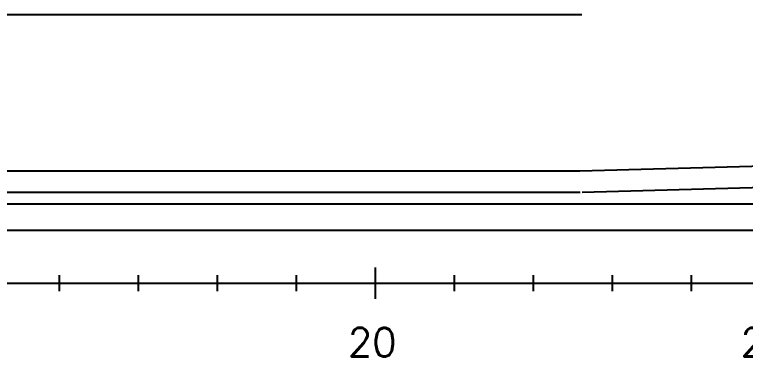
# Model space of a CAD drawing. Extents: x 1551 to 113148, y -1700 to 77018.
# Drawn here: x 16050 to 20676, y 55267 to 57433 of the extents above; entities that cross this region are included whole.
import ezdxf

# ---------------------------------------------------------------- set-up
doc = ezdxf.new("R2010")
doc.units = 0
doc.header["$LTSCALE"] = 500
doc.header["$MEASUREMENT"] = 0
doc.linetypes.add('CENTER', pattern=[3, 2.5, -0.25, 0, -0.25])
doc.layers.get('0').update_dxf_attribs({"linetype": 'CONTINUOUS'})
doc.layers.add('S0TX2', color=7, linetype='CONTINUOUS')
doc.styles.add('18', font='romans', dxfattribs={"height": 180})

# ---------------------------------------------------------------- blocks, each defined once
blk = doc.blocks.new('A$C64097268')
for p, q in [((10000, -100), (10000, 100)), ((8000, -50), (8000, 50)), ((8500, -50), (8500, 50)), ((9000, -50), (9000, 50)), ((9500, -50), (9500, 50)), ((10500, -50), (10500, 50)), ((11000, -50), (11000, 50)), ((11500, -50), (11500, 50)), ((12000, -50), (12000, 50)), ((-2758.9, 0), (35128.7, 0))]:
    blk.add_line(p, q)
at = {"layer": 'S0TX2', "style": '18'}
for s, p in [('20', (9824.6, -464.2)), ('25', (12310.9, -464.2))]:
    blk.add_text(s, height=180, dxfattribs=at).set_placement(p)

msp = doc.modelspace()

# ---------------------------------------------------------------- linework, layer by layer
for p, q in [((7335.105, 57433.229), (19640.028, 57433.229)), ((19627.233, 56443.229), (25971.967, 56616.238)), ((19643.704, 56308.628), (25973.807, 56481.238)), ((7335.105, 56443.229), (19627.233, 56443.229)), ((8835.105, 56443.229), (17085.105, 56443.229)), ((7335.105, 56308.229), (19629.074, 56308.229)), ((7335.105, 56234.011), (30432.304, 56234.011)), ((6534.51, 56068.229), (17085.105, 56068.229)), ((17085.105, 56068.229), (43640.789, 56068.229))]:
    msp.add_line(p, q)

# ---------------------------------------------------------------- block references
at = {"linetype": 'CENTER'}
msp.add_blockref('A$C64097268', (8335.105, 55731.441), dxfattribs=at)

doc.saveas('drawing.dxf')
